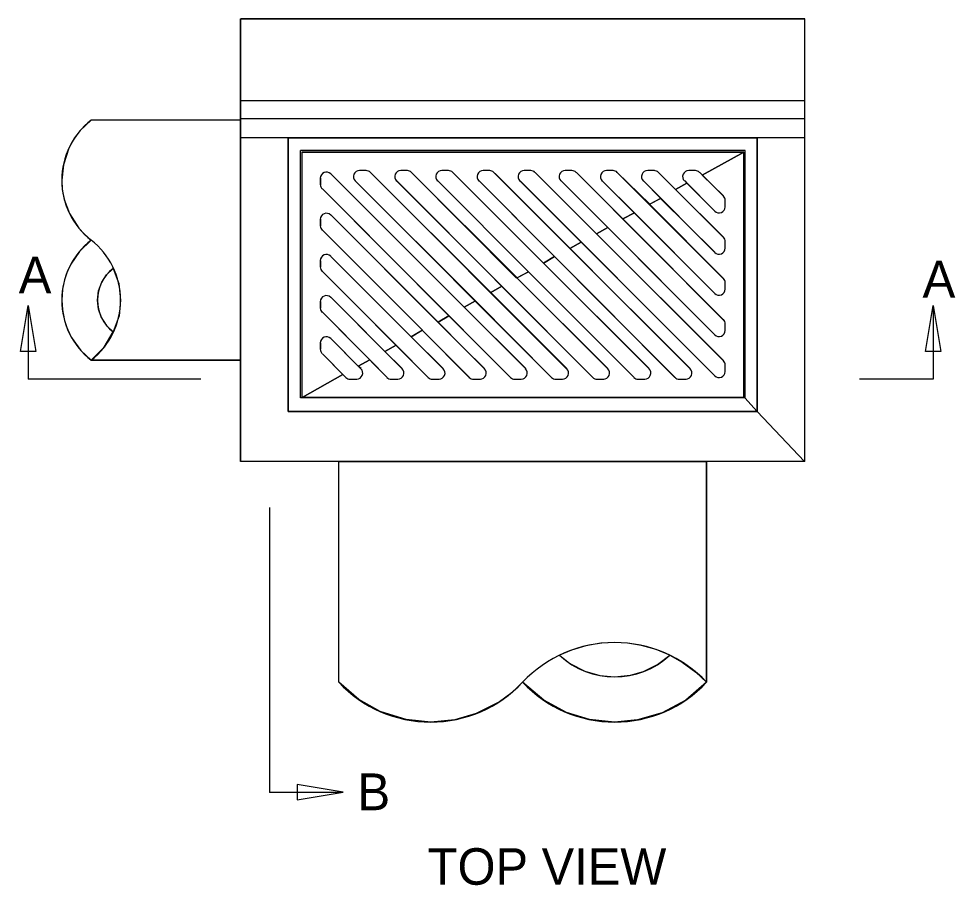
# Model space of a CAD drawing. Extents: x 1.2 to 16.8, y 0.2 to 9.7.
# Drawn here: x 1.213 to 4.395, y 3.314 to 6.257 of the extents above; entities that cross this region are included whole.
import ezdxf

# ---------------------------------------------------------------- set-up
doc = ezdxf.new("R2010")
doc.units = 0
for name, color, linetype in [('SD_P_Dimension Lines', 7, 'Continuous'), ('SD_P_Dimension Text', 7, 'Continuous'), ('SD_P_Prop Object Lines', 7, 'Continuous'), ('SD_P_Shading', 7, 'Continuous'), ('SD_P_Subtitles', 7, 'Continuous')]:
    doc.layers.add(name, color=color, linetype=linetype)

msp = doc.modelspace()

# ---------------------------------------------------------------- linework, layer by layer
at = {"layer": 'SD_P_Dimension Lines'}
for p, q in [((1.2192, 5.1269), (1.2452, 5.2829)), ((1.2452, 5.2829), (1.2452, 5.0329)), ((1.2452, 5.2829), (1.2712, 5.1269)), ((4.2933, 5.1269), (4.3193, 5.2829)), ((4.3193, 5.2829), (4.3193, 5.0329)), ((4.3193, 5.2829), (4.3453, 5.1269)), ((1.2712, 5.1269), (1.2192, 5.1269)), ((4.3453, 5.1269), (4.2933, 5.1269)), ((1.831, 5.0329), (1.2452, 5.0329)), ((4.3193, 5.0329), (4.0693, 5.0329)), ((2.0654, 3.6297), (2.0654, 4.5968)), ((2.0653, 3.6299), (2.3153, 3.6299)), ((2.3153, 3.6299), (2.1593, 3.6559)), ((2.1593, 3.6559), (2.1593, 3.6039)), ((2.1593, 3.6039), (2.3153, 3.6299))]:
    msp.add_line(p, q, dxfattribs=at)
at = {"layer": 'SD_P_Prop Object Lines'}
for p, q in [((1.9673, 4.7529), (1.9673, 6.2569)), ((3.8833, 6.2569), (1.9673, 6.2569)), ((3.8833, 4.7529), (3.8833, 6.2569)), ((3.8833, 5.9779), (1.9673, 5.9779)), ((1.9668, 5.9124), (1.459, 5.9124)), ((3.8833, 5.9169), (1.9673, 5.9169)), ((3.8833, 5.8519), (1.9673, 5.8519)), ((2.1283, 4.9229), (2.1283, 5.8519)), ((3.7223, 4.9229), (3.7223, 5.8519)), ((2.1703, 4.9699), (2.1703, 5.8099)), ((3.6803, 5.8099), (2.1703, 5.8099)), ((2.1753, 4.9709), (2.1753, 5.8039)), ((3.6763, 5.8039), (2.1753, 5.8039)), ((3.6763, 4.9709), (3.6763, 5.8039)), ((3.6803, 4.9699), (3.6803, 5.8099)), ((2.2733, 5.7299), (2.9353, 5.0679)), ((2.3933, 5.7419), (2.3713, 5.7419)), ((2.4083, 5.7349), (3.0743, 5.0679)), ((2.5333, 5.7419), (2.5113, 5.7419)), ((2.5473, 5.7349), (2.9043, 5.3759)), ((2.6733, 5.7419), (2.6513, 5.7419)), ((2.6873, 5.7349), (2.9953, 5.4269)), ((2.8133, 5.7419), (2.7913, 5.7419)), ((2.8313, 5.7309), (3.4943, 5.0679)), ((2.9523, 5.7419), (2.9303, 5.7419)), ((2.9683, 5.7339), (3.6063, 5.0959)), ((3.0923, 5.7419), (3.0703, 5.7419)), ((3.1073, 5.7349), (3.6063, 5.2349)), ((3.2323, 5.7419), (3.2103, 5.7419)), ((3.2463, 5.7349), (3.6063, 5.3749)), ((3.3723, 5.7419), (3.3503, 5.7419)), ((3.3863, 5.7349), (3.6063, 5.5149)), ((3.5123, 5.7419), (3.4893, 5.7419)), ((3.5263, 5.7349), (3.6063, 5.6549)), ((2.2383, 5.6929), (2.2383, 5.7159)), ((2.3563, 5.7059), (3.0233, 5.0389)), ((2.4963, 5.7059), (3.1633, 5.0389)), ((2.6363, 5.7059), (2.9443, 5.3979)), ((2.7773, 5.7059), (3.4423, 5.0389)), ((2.9173, 5.7049), (3.5773, 5.0439)), ((3.0553, 5.7059), (3.5773, 5.1839)), ((3.1953, 5.7059), (3.5773, 5.3239)), ((3.3353, 5.7059), (3.5773, 5.4629)), ((3.4753, 5.7059), (3.5773, 5.6029)), ((2.2443, 5.6789), (2.8833, 5.0389)), ((3.6123, 5.6179), (3.6123, 5.6399)), ((2.2383, 5.5539), (2.2383, 5.5759)), ((2.2733, 5.5909), (2.6363, 5.2269)), ((2.2443, 5.5389), (2.5843, 5.1989)), ((3.6123, 5.4779), (3.6123, 5.4999)), ((2.2733, 5.4499), (2.5463, 5.1769)), ((2.2383, 5.4139), (2.2383, 5.4349)), ((2.9953, 5.4269), (3.3543, 5.0679)), ((2.2443, 5.3989), (2.6043, 5.0389)), ((2.9443, 5.3979), (3.3033, 5.0389)), ((2.9053, 5.3769), (3.2143, 5.0679)), ((3.6123, 5.3389), (3.6123, 5.3609)), ((2.2383, 5.2739), (2.2383, 5.2969)), ((2.2733, 5.3109), (2.5153, 5.0679)), ((2.2443, 5.2599), (2.4643, 5.0389)), ((2.6363, 5.2269), (2.7953, 5.0679)), ((3.6123, 5.1989), (3.6123, 5.2209)), ((2.5833, 5.1989), (2.7433, 5.0389)), ((2.2383, 5.1349), (2.2383, 5.1559)), ((2.2733, 5.1709), (2.3753, 5.0679)), ((2.5463, 5.1769), (2.6553, 5.0679)), ((1.9668, 5.0974), (1.459, 5.0974)), ((2.2443, 5.1189), (2.3243, 5.0389)), ((3.6123, 5.0589), (3.6123, 5.0809)), ((2.3613, 5.0319), (2.3393, 5.0319)), ((2.5013, 5.0319), (2.4793, 5.0319)), ((2.6413, 5.0319), (2.6193, 5.0319)), ((2.7813, 5.0319), (2.7583, 5.0319)), ((2.9203, 5.0319), (2.8993, 5.0319)), ((3.0603, 5.0319), (3.0373, 5.0319)), ((3.2003, 5.0319), (3.1783, 5.0319)), ((3.3403, 5.0319), (3.3183, 5.0319)), ((3.4803, 5.0319), (3.4583, 5.0319)), ((3.6803, 4.9699), (2.1703, 4.9699)), ((3.6763, 4.9709), (2.1753, 4.9709)), ((3.7223, 4.9229), (2.1283, 4.9229)), ((3.8833, 4.7529), (1.9673, 4.7529)), ((2.2998, 4.0034), (2.2998, 4.7529)), ((3.5498, 4.0034), (3.5498, 4.7529))]:
    msp.add_line(p, q, dxfattribs=at)
for centre, radius, start, end in [((1.6165, 5.7086), 0.2576, 127.715, 232.285), ((2.2582, 5.7153), 0.0208, 45, 180), ((2.3706, 5.7205), 0.0208, 90, 224.7854), ((2.3928, 5.7205), 0.0208, 45, 90), ((2.5107, 5.7205), 0.0208, 90, 225), ((2.5326, 5.7205), 0.0208, 45, 90), ((2.6505, 5.7205), 0.0208, 90, 225), ((2.6724, 5.7205), 0.0208, 45, 90), ((2.7906, 5.7205), 0.0208, 90, 225.2593), ((2.8122, 5.7205), 0.0208, 45, 90), ((2.9301, 5.7205), 0.0208, 90, 225), ((2.952, 5.7205), 0.0208, 45, 90), ((3.0697, 5.7205), 0.0208, 90, 224.8887), ((3.0918, 5.7205), 0.0208, 45, 90), ((3.2099, 5.7205), 0.0208, 90, 225.0801), ((3.2316, 5.7205), 0.0208, 45, 90), ((3.3495, 5.7205), 0.0208, 90, 225), ((3.3714, 5.7205), 0.0208, 45, 90), ((3.489, 5.7205), 0.0208, 90, 224.768), ((3.5112, 5.7205), 0.0208, 45, 90), ((2.2582, 5.6934), 0.0208, 180, 224.8883), ((3.5919, 5.6399), 0.0208, 360, 45), ((3.5919, 5.6179), 0.0208, 224.9478, 0), ((2.2582, 5.5755), 0.0208, 45, 180), ((2.2582, 5.5536), 0.0208, 180, 225), ((1.6165, 5.3011), 0.2576, 127.715, 232.285), ((1.3014, 5.3011), 0.2576, 307.715, 52.285), ((3.5919, 5.5001), 0.0208, 0, 45), ((3.5919, 5.4781), 0.0208, 225, 0), ((2.2582, 5.4358), 0.0208, 45, 180), ((2.2582, 5.4138), 0.0208, 180, 225.2212), ((1.6165, 5.3011), 0.136, 127.715, 232.285), ((3.5919, 5.3603), 0.0208, 0, 45), ((2.2582, 5.296), 0.0208, 45, 180), ((3.5919, 5.3385), 0.0208, 224.843, 0), ((2.2582, 5.274), 0.0208, 180, 225), ((3.5919, 5.2205), 0.0208, 0, 45), ((3.5919, 5.1985), 0.0208, 225, 0), ((2.2582, 5.1562), 0.0208, 45, 180), ((2.2582, 5.1342), 0.0208, 180, 224.9243), ((3.5919, 5.0807), 0.0208, 0, 45), ((2.3607, 5.0537), 0.0208, 270, 45), ((2.5005, 5.0537), 0.0208, 270, 45), ((2.6403, 5.0537), 0.0208, 270, 45), ((2.7801, 5.0537), 0.0208, 270, 45), ((2.9199, 5.0537), 0.0208, 270, 45), ((3.0597, 5.0537), 0.0208, 270, 45), ((3.1995, 5.0537), 0.0208, 270, 45), ((3.3393, 5.0537), 0.0208, 270, 45), ((3.4791, 5.0537), 0.0208, 270, 45), ((2.3387, 5.0537), 0.0208, 225, 270), ((2.4785, 5.0537), 0.0208, 225.0894, 270), ((2.6183, 5.0537), 0.0208, 225, 270), ((2.7581, 5.0537), 0.0208, 225, 270), ((2.8979, 5.0537), 0.0208, 224.8794, 270), ((3.0377, 5.0537), 0.0208, 224.8422, 270), ((3.1775, 5.0537), 0.0208, 225.1108, 270), ((3.3173, 5.0537), 0.0208, 225.1807, 270), ((3.4571, 5.0537), 0.0208, 225, 270), ((3.5919, 5.0587), 0.0208, 225, 0), ((3.2373, 3.7091), 0.4293, 43.281, 136.719), ((3.2373, 4.2977), 0.2759, 227.1935, 312.8065), ((2.6123, 4.2977), 0.4293, 223.281, 316.719), ((3.2373, 4.2977), 0.4293, 223.281, 316.719)]:
    msp.add_arc(centre, radius, start, end, dxfattribs=at)
at = {"layer": 'SD_P_Shading'}
for p, q in [((2.1753, 5.8039), (3.6763, 5.8039)), ((2.1753, 4.9709), (2.1753, 5.8039)), ((3.6763, 5.8039), (3.5343, 5.7259)), ((2.7263, 5.2769), (2.2733, 5.7299)), ((2.3933, 5.7419), (2.3713, 5.7419)), ((2.8163, 5.3269), (2.4083, 5.7349)), ((2.5333, 5.7419), (2.5113, 5.7419)), ((2.9063, 5.3769), (2.5473, 5.7349)), ((2.6733, 5.7419), (2.6513, 5.7419)), ((2.9953, 5.4269), (2.6873, 5.7349)), ((2.8133, 5.7419), (2.7913, 5.7419)), ((3.0853, 5.4769), (2.8273, 5.7349)), ((2.9523, 5.7419), (2.9303, 5.7419)), ((3.1753, 5.5269), (2.9673, 5.7349)), ((3.0923, 5.7419), (3.0703, 5.7419)), ((3.2653, 5.5769), (3.1073, 5.7349)), ((3.2323, 5.7419), (3.2103, 5.7419)), ((3.3563, 5.6269), (3.2463, 5.7349)), ((3.3723, 5.7419), (3.3503, 5.7419)), ((3.4443, 5.6769), (3.3863, 5.7349)), ((3.5123, 5.7419), (3.4893, 5.7419)), ((3.5353, 5.7259), (3.5263, 5.7349)), ((2.2383, 5.7159), (2.2383, 5.6929)), ((2.3563, 5.7059), (2.7643, 5.2989)), ((2.4973, 5.7059), (2.8543, 5.3489)), ((2.6363, 5.7059), (2.9443, 5.3979)), ((2.7773, 5.7059), (3.0333, 5.4489)), ((2.9153, 5.7059), (3.1233, 5.4979)), ((3.0553, 5.7059), (3.2143, 5.5479)), ((3.1953, 5.7059), (3.3043, 5.5979)), ((3.3353, 5.7059), (3.3943, 5.6469)), ((3.4823, 5.6979), (3.4443, 5.6769)), ((3.4753, 5.7059), (3.4823, 5.6979)), ((2.2443, 5.6789), (2.6743, 5.2479)), ((3.3933, 5.6469), (3.3563, 5.6269)), ((3.6133, 5.6179), (3.6133, 5.6399)), ((2.2383, 5.5759), (2.2383, 5.5539)), ((2.6373, 5.2269), (2.2733, 5.5909)), ((3.3043, 5.5979), (3.2653, 5.5769)), ((2.2443, 5.5389), (2.5843, 5.1989)), ((3.2143, 5.5479), (3.1753, 5.5269)), ((3.1233, 5.4979), (3.0853, 5.4769)), ((3.6133, 5.4779), (3.6133, 5.4999)), ((2.5463, 5.1769), (2.2733, 5.4499)), ((3.0333, 5.4489), (2.9953, 5.4269)), ((2.2383, 5.4349), (2.2383, 5.4139)), ((2.2443, 5.3989), (2.4953, 5.1479)), ((2.9443, 5.3979), (2.9063, 5.3769)), ((2.8543, 5.3489), (2.8163, 5.3269)), ((3.6133, 5.3389), (3.6133, 5.3599)), ((2.2383, 5.2969), (2.2383, 5.2739)), ((2.4563, 5.1269), (2.2733, 5.3109)), ((2.7643, 5.2989), (2.7263, 5.2769)), ((2.2443, 5.2599), (2.4053, 5.0989)), ((2.6743, 5.2479), (2.6373, 5.2269)), ((3.6133, 5.1989), (3.6133, 5.2209)), ((2.5843, 5.1989), (2.5463, 5.1769)), ((2.2383, 5.1559), (2.2383, 5.1349)), ((2.3663, 5.0769), (2.2733, 5.1709)), ((2.4953, 5.1479), (2.4563, 5.1269)), ((2.2443, 5.1189), (2.3143, 5.0489)), ((2.4053, 5.0989), (2.3663, 5.0769)), ((3.6133, 5.0589), (3.6133, 5.0809)), ((2.3143, 5.0489), (2.1753, 4.9709)), ((2.3393, 5.0329), (2.3613, 5.0329)), ((2.4793, 5.0329), (2.5013, 5.0329)), ((2.6193, 5.0329), (2.6403, 5.0329)), ((2.7583, 5.0329), (2.7803, 5.0329)), ((2.8983, 5.0329), (2.9203, 5.0329)), ((3.0383, 5.0329), (3.0603, 5.0329)), ((3.1783, 5.0329), (3.2003, 5.0329)), ((3.3173, 5.0329), (3.3393, 5.0329)), ((3.4573, 5.0329), (3.4793, 5.0329))]:
    msp.add_line(p, q, dxfattribs=at)
for points in [[(1.9668, 4.7529), (1.9668, 6.2569), (3.8828, 6.2569), (3.8828, 4.7529), (3.7218, 4.9229), (3.7218, 5.8519), (3.6798, 5.8519), (3.5053, 5.8519), (2.3453, 5.8519), (2.1698, 5.8519), (2.1278, 5.8519), (2.1278, 4.9229), (3.7218, 4.9229), (3.8828, 4.7529)], [(1.9668, 5.9124), (1.459, 5.9124), (1.4218, 5.8772), (1.4025, 5.8519), (1.3835, 5.8174), (1.3644, 5.7612), (1.3589, 5.7086), (1.3609, 5.6771), (1.3674, 5.643), (1.3851, 5.5955), (1.4171, 5.5456), (1.4358, 5.5251), (1.459, 5.5049), (1.4194, 5.4669), (1.3899, 5.4236), (1.3775, 5.3971), (1.3684, 5.3702), (1.3617, 5.3384), (1.3589, 5.3011), (1.361, 5.2688), (1.3683, 5.2322), (1.3788, 5.2018), (1.3915, 5.1757), (1.4239, 5.1301), (1.459, 5.0974), (1.5035, 5.1415), (1.5333, 5.1935), (1.5129, 5.213), (1.4931, 5.244), (1.4841, 5.2703), (1.4805, 5.3011), (1.4842, 5.3323), (1.4951, 5.3623), (1.5114, 5.3874), (1.5333, 5.4087), (1.5526, 5.3578), (1.559, 5.3011), (1.5535, 5.2483), (1.5333, 5.1935), (1.5036, 5.1416), (1.459, 5.0974), (1.9668, 5.0974)], [(2.1278, 4.9229), (2.1278, 5.8519), (3.7218, 5.8519), (3.7218, 4.9229), (3.6798, 4.9699), (3.6758, 5.8039), (2.1748, 5.8039), (2.1748, 4.9709), (3.6798, 4.9699), (3.7218, 4.9229)], [(2.2998, 4.7529), (3.5498, 4.7529), (3.5498, 4.0034), (3.5103, 4.0401), (3.4712, 4.0691), (3.4248, 4.0953), (3.3788, 4.1144), (3.328, 4.1287), (3.2812, 4.1361), (3.2373, 4.1384), (3.1908, 4.1359), (3.1391, 4.127), (3.0906, 4.1126), (3.0498, 4.0953), (3.0856, 4.0672), (3.1361, 4.041), (3.1867, 4.0265), (3.2373, 4.0218), (3.2917, 4.0272), (3.3355, 4.0398), (3.3834, 4.0637), (3.4248, 4.0953), (3.4671, 4.0717), (3.5132, 4.0379), (3.5498, 4.0034), (3.4789, 3.9429), (3.3985, 3.8999), (3.3151, 3.8756), (3.2373, 3.8684), (3.1523, 3.8769), (3.074, 3.9007), (2.9965, 3.9423), (2.9248, 4.0034), (2.8886, 3.9692), (2.8457, 3.9375), (2.7673, 3.8974), (2.6941, 3.8763), (2.6123, 3.8684), (2.5294, 3.8765), (2.4406, 3.9043), (2.3677, 3.9449), (2.2998, 4.0034)]]:
    msp.add_lwpolyline(points, close=True, dxfattribs=at)
for points in [[(3.6763, 5.8039), (3.6763, 4.9709), (2.1753, 4.9709), (2.3143, 5.0489), (2.3243, 5.0389)], [(3.6073, 5.6549), (3.5343, 5.7259), (3.6763, 5.8039)], [(3.6073, 5.5149), (3.4443, 5.6769), (3.4823, 5.6979), (3.5773, 5.6029)], [(3.6073, 5.3749), (3.3553, 5.6269), (3.3933, 5.6469), (3.5773, 5.4639)], [(3.6073, 5.2349), (3.2653, 5.5769), (3.3043, 5.5979), (3.5773, 5.3239)], [(3.6073, 5.0959), (3.1753, 5.5269), (3.2143, 5.5479), (3.5773, 5.1839)], [(3.4943, 5.0689), (3.0853, 5.4769), (3.1233, 5.4979), (3.5773, 5.0439)], [(3.3543, 5.0689), (2.9953, 5.4269), (3.0333, 5.4489), (3.4433, 5.0389)], [(3.2143, 5.0689), (2.9053, 5.3769), (2.9443, 5.3979), (3.3033, 5.0389)], [(3.0753, 5.0689), (2.8163, 5.3269), (2.8543, 5.3489), (3.1633, 5.0389)], [(2.9353, 5.0689), (2.7263, 5.2769), (2.7643, 5.2989), (3.0233, 5.0389)], [(2.7953, 5.0689), (2.7243, 5.1389), (2.6373, 5.2269), (2.6743, 5.2479), (2.8833, 5.0389)], [(2.6553, 5.0689), (2.5463, 5.1769), (2.5833, 5.1989), (2.7443, 5.0389)], [(2.5153, 5.0689), (2.4563, 5.1269), (2.4953, 5.1479), (2.6043, 5.0389)], [(2.3763, 5.0689), (2.3663, 5.0769), (2.4053, 5.0989), (2.4643, 5.0389)]]:
    msp.add_lwpolyline(points, dxfattribs=at)
for centre, start, end in [((2.2582, 5.7153), 45, 180), ((2.3706, 5.7205), 90, 224.7854), ((2.3928, 5.7205), 45, 90), ((2.5107, 5.7205), 90, 225), ((2.5326, 5.7205), 45, 90), ((2.6505, 5.7205), 90, 225), ((2.6724, 5.7205), 45, 90), ((2.7906, 5.7205), 90, 225.2593), ((2.8122, 5.7205), 45, 90), ((2.9301, 5.7205), 90, 225), ((2.952, 5.7205), 45, 90), ((3.0697, 5.7205), 90, 224.8887), ((3.0918, 5.7205), 45, 90), ((3.2099, 5.7205), 90, 225.0801), ((3.2316, 5.7205), 45, 90), ((3.3495, 5.7205), 90, 225), ((3.3714, 5.7205), 45, 90), ((3.489, 5.7205), 90, 224.768), ((3.5112, 5.7205), 45, 90), ((2.2582, 5.6934), 180, 224.8883), ((3.5919, 5.6399), 0, 45), ((3.5919, 5.6179), 224.9478, 0), ((2.2582, 5.5755), 45, 180), ((2.2582, 5.5536), 180, 225), ((3.5919, 5.5001), 0, 45), ((3.5919, 5.4781), 225, 0), ((2.2582, 5.4358), 45, 180), ((2.2582, 5.4138), 180, 225.2212), ((3.5919, 5.3603), 0, 45), ((2.2582, 5.296), 45, 180), ((3.5919, 5.3385), 224.843, 0), ((2.2582, 5.274), 180, 225), ((3.5919, 5.2205), 0, 45), ((3.5919, 5.1985), 225, 0), ((2.2582, 5.1562), 45, 180), ((2.2582, 5.1342), 180, 224.9243), ((3.5919, 5.0807), 0, 45), ((2.3607, 5.0537), 270, 45), ((2.5005, 5.0537), 270, 45), ((2.6403, 5.0537), 270, 45), ((2.7801, 5.0537), 270, 45), ((2.9199, 5.0537), 270, 45), ((3.0597, 5.0537), 270, 45), ((3.1995, 5.0537), 270, 45), ((3.3393, 5.0537), 270, 45), ((3.4791, 5.0537), 270, 45), ((2.3387, 5.0537), 225, 270), ((2.4785, 5.0537), 225.0894, 270), ((2.6183, 5.0537), 225, 270), ((2.7581, 5.0537), 225, 270), ((2.8979, 5.0537), 224.8794, 270), ((3.0377, 5.0537), 224.8422, 270), ((3.1775, 5.0537), 225.1108, 270), ((3.3173, 5.0537), 225.1807, 270), ((3.4571, 5.0537), 225, 270), ((3.5919, 5.0587), 225, 0)]:
    msp.add_arc(centre, 0.0208, start, end, dxfattribs=at)

# ---------------------------------------------------------------- texts
at = {"layer": 'SD_P_Dimension Text'}
for s, p in [('A', (1.2125, 5.3239)), ('A', (4.2833, 5.3099)), ('B', (2.3633, 3.5689))]:
    msp.add_text(s, height=0.125, dxfattribs=at).set_placement(p)
at = {"layer": 'SD_P_Subtitles'}
msp.add_text('TOP VIEW', height=0.124, dxfattribs=at).set_placement((2.6023, 3.3159))

doc.saveas('drawing.dxf')
